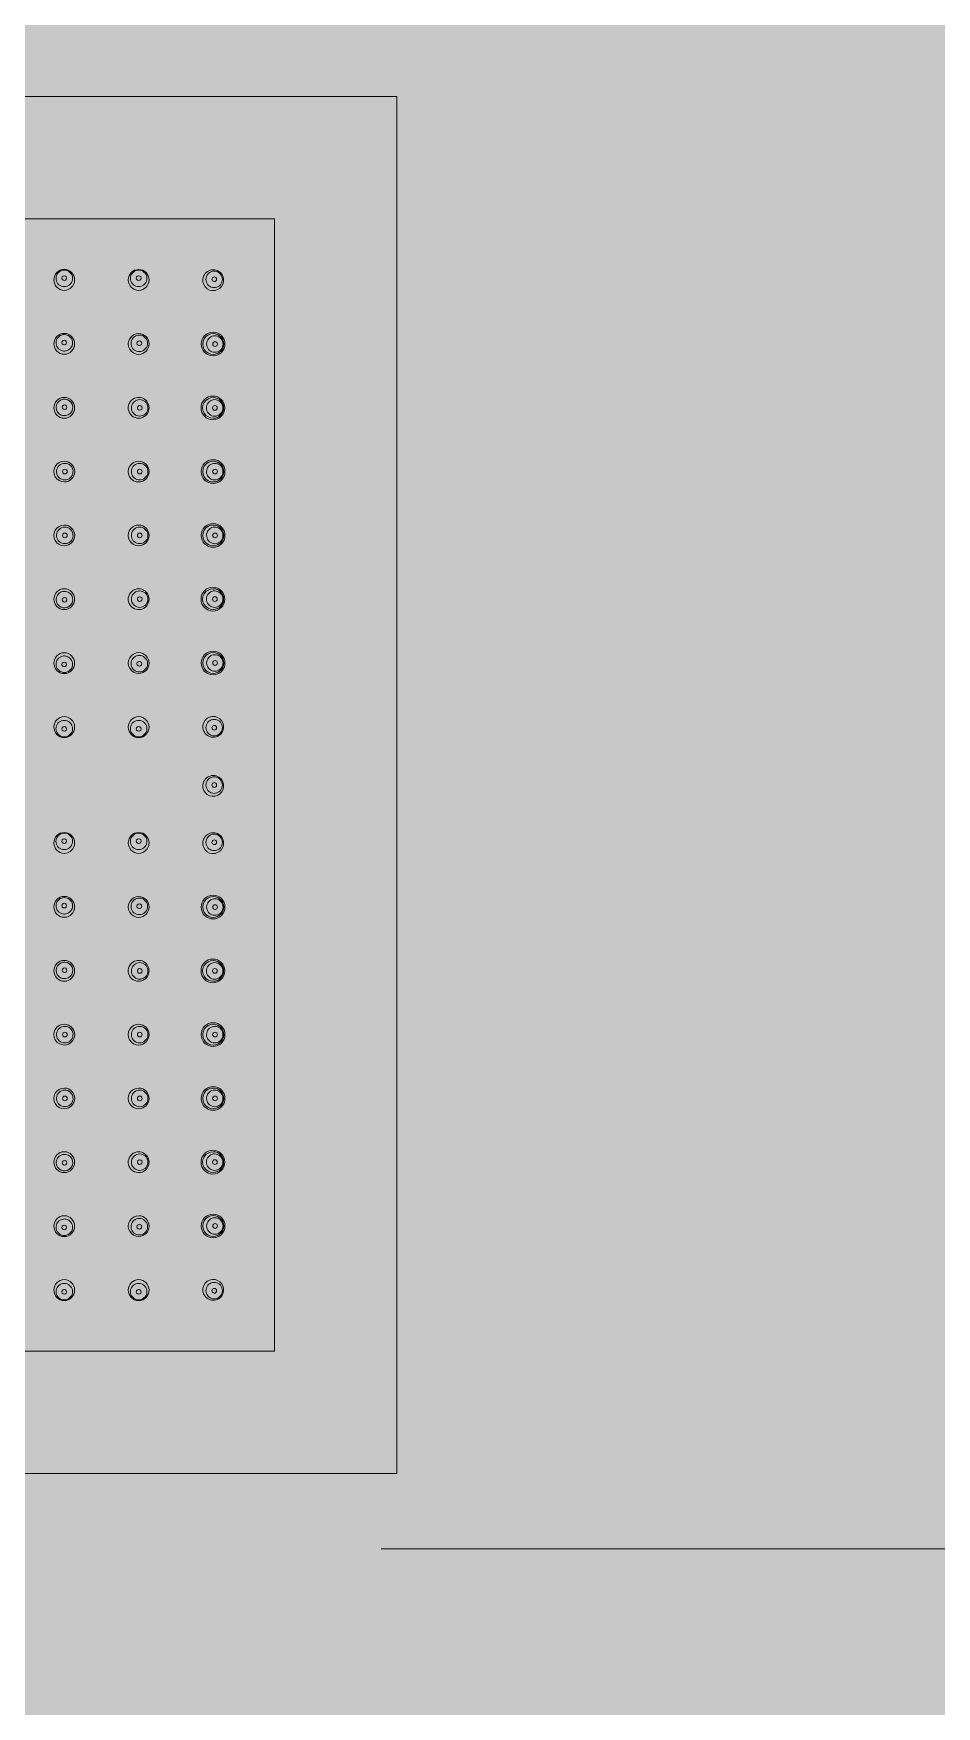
# Model space of a CAD drawing. Header units: metres. Extents: x 8 to 2416, y -346 to 476.
# Drawn here: x 222.4113 to 222.5425, y -190.4361 to -190.1931 of the extents above; entities that cross this region are included whole.
import ezdxf

# ---------------------------------------------------------------- set-up
doc = ezdxf.new("R2010")
doc.units = ezdxf.units.M
doc.linetypes.add('0', pattern=[0])
doc.linetypes.add('HIDDEN2', pattern=[0.1875, 0.125, -0.0625])
doc.layers.get('0').update_dxf_attribs({"color": 250, "linetype": '0', "lineweight": 20})
doc.layers.add('baños', color=140, linetype='Continuous', lineweight=0)
doc.layers.add('SE-3', color=253, linetype='Continuous', lineweight=5)
doc.layers.add('Techos 1', color=7, linetype='HIDDEN2', lineweight=9, true_color=0x42391a)
doc.styles.get("Standard").update_dxf_attribs({"font": 'arial.ttf', "height": 0.1875})

# ---------------------------------------------------------------- blocks, each defined once
blk = doc.blocks.new('A$C3bae67db')
at = {"layer": 'baños'}
for points in [[(0.2000001275641807, 0.2000000241799569), (1.275641352549428e-07, 0.2000000241799569), (1.275641352549428e-07, 2.417995403902751e-08), (0.2000001275641807, 2.417995403902751e-08)], [(0.1822216636463319, 0.1822215602621071), (0.01777859148198413, 0.1822215602621071), (0.01777859148198413, 0.0177784880978038), (0.1822216636463319, 0.0177784880978038)]]:
    blk.add_lwpolyline(points, close=True, dxfattribs=at)
for centre, radius in [((0.05448229008286809, 0.04822083048440717), 0.0003427381330779128), ((0.06374232382266065, 0.04822083048440717), 0.0003427381330779128), ((0.1362579313056553, 0.04822083048440717), 0.0003427381330779128), ((0.1455179650454479, 0.04822083048440717), 0.0003427381330779128), ((0.03594764254646954, 0.02668658888557829), 0.001726273626168971), ((0.04522413281413584, 0.0267089811679817), 0.001726273626168971), ((0.0544796976509847, 0.02668658888557829), 0.001726273626168971), ((0.06374570612022445, 0.02668658888557829), 0.001726273626168971), ((0.07300127095707332, 0.0267089811679817), 0.001726273626168971), ((0.08227776122473962, 0.02668658888557829), 0.001726273626168971), ((0.1177224939035764, 0.02668658888557829), 0.001726273626168971), ((0.1269989841712427, 0.0267089811679817), 0.001726273626168971), ((0.1362545490080915, 0.02668658888557829), 0.001726273626168971), ((0.1455205574773313, 0.02668658888557829), 0.001726273626168971), ((0.1547761223141801, 0.0267089811679817), 0.001726273626168971), ((0.1640526125818464, 0.02668658888557829), 0.001726273626168971)]:
    blk.add_circle(centre, radius, dxfattribs=at)
for centre, radius, start, end in [((0.02663785314141798, 0.04828991417337747), 0.001523801172583426, 0.5747514779052038, 179.4262465459042), ((0.02642540357485679, 0.04830488196500582), 0.001207791056576054, 160.5363707333086, 180.0027336194925), ((0.02641315858907411, 0.04831233753500541), 0.001193765215403577, 359.6365954075218, 160.6779287406167), ((0.02637627761235173, 0.04830665860086114), 0.0003407568798300127, 359.346075732061, 180.3246311100405), ((0.03592147574657112, 0.04830123208403947), 0.001515209523409549, 0.2469365196410936, 179.7554027190644), ((0.0357750706611828, 0.04830641093863264), 0.001204359554630129, 160.3983028553304, 180.0015083034943), ((0.03576950751128471, 0.04830973960579499), 0.001198002774692498, 4.349572792468204, 160.4590152359306), ((0.03574472815851415, 0.04830691647830676), 0.0003418119665338834, 359.8484264500146, 180.1447206987231), ((0.04521661582064418, 0.04829983204311006), 0.001515209523409549, 0.244597280935595, 179.7530634803589), ((0.04515062373796219, 0.04827434875192793), 0.001201160736598691, 157.0568312886521, 212.9165601568606), ((0.04515068339353867, 0.04829041289027813), 0.001195045438537086, 21.80722765049478, 157.7672225745089), ((0.04513443495054936, 0.04826839792886162), 0.0003418119665338834, 359.8552793012769, 180.1515735499855), ((0.0451506237447834, 0.04827434875366166), 0.001201160729709154, 351.2970901245022, 22.51761903481985), ((0.05447950815821834, 0.04830535329136509), 0.001508196546264781, 359.5063520397071, 180.4925711315599), ((0.05441135045814782, 0.04825181414821245), 0.001128460337495796, 160.0025846814546, 181.0359251744131), ((0.05448327261931674, 0.04823226595558694), 0.001200198361899698, 180.0407498063049, 160.2387492971683), ((0.0637451057473104, 0.04830535329136509), 0.001508196546264781, 359.5074288684401, 180.4936479602929), ((0.063741341286212, 0.04823226595558694), 0.001200198361899698, 19.76125070283169, 359.9592501936951), ((0.06381326344738092, 0.04825181414821245), 0.001128460337495796, 358.9640748255869, 19.99741531854547), ((0.07300799808488456, 0.04829983204311006), 0.001515209523409549, 0.2469365196410936, 179.7554027190644), ((0.07307399016074534, 0.04827434875366166), 0.001201160729709154, 157.4823809651806, 188.7029098754977), ((0.07307393051199007, 0.04829041289027813), 0.001195045438537086, 22.2327774254911, 158.1927723495052), ((0.07309017895497938, 0.04826839792886162), 0.0003418119665338834, 359.8484264500146, 180.1447206987231), ((0.07307399016756655, 0.04827434875192793), 0.001201160736598691, 327.0834398431394, 22.94316871134834), ((0.08230313815895762, 0.04830123208403947), 0.001515209523409549, 0.244597280935595, 179.7530634803589), ((0.08245510639424403, 0.04830973960579499), 0.001198002774692498, 19.54098476406944, 175.6504272075318), ((0.08247988574701459, 0.04830691647830676), 0.0003418119665338834, 359.8552793012769, 180.1515735499855), ((0.08244954324434595, 0.04830641093863264), 0.001204359554630129, 359.9984916965058, 19.6016971446696), ((0.09158715569695097, 0.04829288916263508), 0.001523801172583426, 0.5737534540958034, 179.4252485220948), ((0.09181185024929484, 0.04831531252426302), 0.001193765215403577, 19.32207125938375, 180.3634045924782), ((0.09184873122601722, 0.04830963359011875), 0.0003407568798300127, 359.6753688899595, 180.6539242679389), ((0.09179960526373954, 0.04830785695426343), 0.001207791056576054, 359.9972663805075, 19.4636292666918), ((0.108413099431365, 0.04829288916263508), 0.001523801172583426, 0.5747514779052038, 179.4262465459042), ((0.1082006498645764, 0.04830785695426343), 0.001207791056576054, 160.5363707333082, 180.0027336194925), ((0.1081884048790211, 0.04831531252426302), 0.001193765215403577, 359.6365954075218, 160.6779287406167), ((0.1081515239022988, 0.04830963359011875), 0.0003407568798300127, 359.346075732061, 180.3246311100405), ((0.1176971169693584, 0.04830123208403947), 0.001515209523409549, 0.2469365196410936, 179.7554027190644), ((0.11755071188397, 0.04830641093863264), 0.001204359554630129, 160.3983028553304, 180.0015083034943), ((0.117545148734072, 0.04830973960579499), 0.001198002774692498, 4.349572792468204, 160.4590152359306), ((0.1175203693813014, 0.04830691647830676), 0.0003418119665338834, 359.8484264500146, 180.1447206987231), ((0.1269922570434314, 0.04829983204311006), 0.001515209523409549, 0.244597280935595, 179.7530634803589), ((0.1269262649607494, 0.04827434875192793), 0.001201160736598691, 157.0568312886517, 212.9165601568606), ((0.1269263246163259, 0.04829041289027813), 0.001195045438537086, 21.80722765049478, 157.7672225745089), ((0.1269100761733366, 0.04826839792886162), 0.0003418119665338834, 359.8552793012769, 180.1515735499855), ((0.1269262649675706, 0.04827434875366166), 0.001201160729709154, 351.2970901245022, 22.51761903481942), ((0.1362551493810056, 0.04830535329136509), 0.001508196546264781, 359.5063520397071, 180.4925711315599), ((0.1361869916809351, 0.04825181414821245), 0.001128460337495796, 160.0025846814546, 181.0359251744131), ((0.136258913842104, 0.04823226595558694), 0.001200198361899698, 180.0407498063049, 160.2387492971683), ((0.1455207469700976, 0.04830535329136509), 0.001508196546264781, 359.5074288684401, 180.4936479602929), ((0.1455169825089992, 0.04823226595558694), 0.001200198361899698, 19.76125070283169, 359.9592501936951), ((0.1455889046701682, 0.04825181414821245), 0.001128460337495796, 358.9640748255869, 19.99741531854547), ((0.1547836393076718, 0.04829983204311006), 0.001515209523409549, 0.2469365196410936, 179.7554027190644), ((0.1548496313835326, 0.04827434875366166), 0.001201160729709154, 157.4823809651801, 188.7029098754977), ((0.1548495717347773, 0.04829041289027813), 0.001195045438537086, 22.2327774254911, 158.1927723495052), ((0.1548658201777666, 0.04826839792886162), 0.0003418119665338834, 359.8484264500146, 180.1447206987231), ((0.1548496313903538, 0.04827434875192793), 0.001201160736598691, 327.0834398431394, 22.94316871134834), ((0.1640787793817449, 0.04830123208403947), 0.001515209523409549, 0.244597280935595, 179.7530634803589), ((0.1642307476170313, 0.04830973960579499), 0.001198002774692498, 19.54098476406944, 175.6504272075318), ((0.1642555269698018, 0.04830691647830676), 0.0003418119665338834, 359.8552793012769, 180.1515735499855), ((0.1642251844671332, 0.04830641093863264), 0.001204359554630129, 359.9984916965058, 19.6016971446696), ((0.173362401986898, 0.04828991417337747), 0.001523801172583426, 0.5737534540958034, 179.4252485220948), ((0.1735870965392419, 0.04831233753500541), 0.001193765215403577, 19.32207125938332, 180.3634045924782), ((0.1736239775159643, 0.04830665860086114), 0.0003407568798300127, 359.6753688899595, 180.6539242679389), ((0.1735748515534592, 0.04830488196500582), 0.001207791056576054, 359.9972663805075, 19.46362926669136), ((0.02663785287288967, 0.04832072513925922), 0.001523803867774046, 180.5847748674714, 359.4162231563053), ((0.02641135372616965, 0.04829725282848685), 0.001193765217027741, 179.636596389109, 340.6779286321186), ((0.02637626643670821, 0.0483027695821896), 0.0003407458622599414, 179.6707068420732, 359.9999999999364), ((0.02639910873629425, 0.04830470839834433), 0.001207791059114692, 340.5363707599157, 0.002732610598238034), ((0.03592147547076685, 0.04831474333454011), 0.001515211808342921, 180.2663152946292, 359.7360239440766), ((0.03576870870299764, 0.04830287546277745), 0.001198002720139636, 179.8324281218217, 340.4590174576773), ((0.03574472805278539, 0.04830514886458204), 0.0003418119665339049, 179.8484264500145, 0.1447206987231602), ((0.03575830528255075, 0.04830747408396618), 0.001209345381516621, 340.4185567370955, 4.416346836907536), ((0.04521661609644845, 0.0483133432936107), 0.001515211808342921, 180.2639760559234, 359.7336847053708), ((0.04515062373750744, 0.04827434875229741), 0.001201160737011495, 212.9165601055094, 351.2970902225019), ((0.04513443505627812, 0.04826663031510847), 0.0003418119665339049, 179.8552793012768, 0.1515735499854856), ((0.05447950813184299, 0.04830256055384652), 0.001508175096699564, 180.3864785172691, 359.6124446539787), ((0.06374510577368575, 0.04830256055384652), 0.001508175096699564, 180.3875553460212, 359.6135214827309), ((0.0730079978090803, 0.0483133432936107), 0.001515211808342921, 180.2663152946292, 359.7360239440766), ((0.0730739901680213, 0.04827434875229741), 0.001201160737011495, 188.7029097774981, 327.0834398944905), ((0.07309017884925062, 0.04826663031510847), 0.0003418119665339049, 179.8484264500145, 0.1447206987231602), ((0.08230313843476189, 0.04831474333454011), 0.001515211808342921, 180.2639760559234, 359.7336847053708), ((0.08246630862297799, 0.04830747408396618), 0.001209345381516621, 175.5836531630929, 199.5814432629045), ((0.0824559052025311, 0.04830287546277745), 0.001198002720139636, 199.5409825423227, 0.1675718781782871), ((0.08247988585274335, 0.04830514886458204), 0.0003418119665339049, 179.8552793012768, 0.1515735499854856), ((0.09158715596547928, 0.04832370012851683), 0.001523803867774046, 180.5837768436947, 359.4152251325286), ((0.0918259001020747, 0.04830768338760194), 0.001207791059114692, 179.9972673894018, 199.4636292400843), ((0.0918136551121993, 0.04830022781774446), 0.001193765217027741, 199.3220713678814, 0.3634036108910048), ((0.09184874240166074, 0.04830574457144721), 0.0003407458622599414, 180.0000000000635, 0.3292931579268081), ((0.1084130991628367, 0.04832370012851683), 0.001523803867774046, 180.5847748674714, 359.4162231563053), ((0.1081866000161167, 0.04830022781774446), 0.001193765217027741, 179.636596389109, 340.6779286321186), ((0.1081515127266552, 0.04830574457144721), 0.0003407458622599414, 179.6707068420732, 359.9999999999364), ((0.1081743550262413, 0.04830768338760194), 0.001207791059114692, 340.5363707599157, 0.002732610598238034), ((0.1176971166935541, 0.04831474333454011), 0.001515211808342921, 180.2663152946292, 359.7360239440766), ((0.1175443499257849, 0.04830287546277745), 0.001198002720139636, 179.8324281218217, 340.4590174576773), ((0.1175203692755726, 0.04830514886458204), 0.0003418119665339049, 179.8484264500145, 0.1447206987231602), ((0.117533946505338, 0.04830747408396618), 0.001209345381516621, 340.4185567370955, 4.416346836907127), ((0.1269922573192357, 0.0483133432936107), 0.001515211808342921, 180.2639760559234, 359.7336847053708), ((0.1269262649602947, 0.04827434875229741), 0.001201160737011495, 212.9165601055094, 351.2970902225019), ((0.1269100762790654, 0.04826663031510847), 0.0003418119665339049, 179.8552793012768, 0.1515735499854856), ((0.1362551493546302, 0.04830256055384652), 0.001508175096699564, 180.3864785172691, 359.6124446539787), ((0.145520746996473, 0.04830256055384652), 0.001508175096699564, 180.3875553460212, 359.6135214827309), ((0.1547836390318675, 0.0483133432936107), 0.001515211808342921, 180.2663152946292, 359.7360239440766), ((0.1548496313908085, 0.04827434875229741), 0.001201160737011495, 188.7029097774981, 327.0834398944909), ((0.1548658200720379, 0.04826663031510847), 0.0003418119665339049, 179.8484264500145, 0.1447206987231602), ((0.1640787796575491, 0.04831474333454011), 0.001515211808342921, 180.2639760559234, 359.7336847053708), ((0.1642419498457652, 0.04830747408396618), 0.001209345381516621, 175.5836531630925, 199.5814432629045), ((0.1642315464253183, 0.04830287546277745), 0.001198002720139636, 199.5409825423227, 0.1675718781782871), ((0.1642555270755306, 0.04830514886458204), 0.0003418119665339049, 179.8552793012768, 0.1515735499854856), ((0.1733624022554263, 0.04832072513925922), 0.001523803867774046, 180.5837768436947, 359.4152251325286), ((0.1736011463920217, 0.04830470839834433), 0.001207791059114692, 179.9972673894018, 199.4636292400843), ((0.1735889014021463, 0.04829725282848685), 0.001193765217027741, 199.3220713678814, 0.3634036108910048), ((0.1736239886916078, 0.0483027695821896), 0.0003407458622599414, 180.0000000000635, 0.3292931579268081), ((0.0266387950550584, 0.03748027083832639), 0.001523560504830024, 0.5584262577229699, 179.4438626310407), ((0.03593772851670884, 0.03749141499386255), 0.001510635915196017, 359.5106951228642, 180.5562638595077), ((0.04521488791849926, 0.0375076357333306), 0.001507949430811743, 358.7861149333493, 167.2863113225147), ((0.05447967492748695, 0.03750705970290014), 0.001508573317714411, 358.8207356911439, 181.1783762100055), ((0.06374493897804179, 0.03750705970290014), 0.001508573317714411, 358.8216237899945, 181.1792643088561), ((0.07300972598702948, 0.0375076357333306), 0.001507949430811743, 12.71368867748525, 181.2138850666507), ((0.0822868853888199, 0.03749141499386255), 0.001510635915196017, 359.4437361404923, 180.4893048771358), ((0.09158621378331055, 0.037483245827584), 0.001523560504830024, 0.5561373689593011, 179.441573742277), ((0.1084140413450054, 0.037483245827584), 0.001523560504830024, 0.5584262577229699, 179.4438626310407), ((0.1177133697394961, 0.03749141499386255), 0.001510635915196017, 359.5106951228642, 180.5562638595077), ((0.1269905291412865, 0.0375076357333306), 0.001507949430811743, 358.7861149333493, 167.2863113225147), ((0.1362553161502742, 0.03750705970290014), 0.001508573317714411, 358.8207356911439, 181.1783762100055), ((0.145520580200829, 0.03750705970290014), 0.001508573317714411, 358.8216237899945, 181.1792643088561), ((0.1547853672098167, 0.0375076357333306), 0.001507949430811743, 12.71368867748525, 181.2138850666507), ((0.1640625266116071, 0.03749141499386255), 0.001510635915196017, 359.4437361404923, 180.4893048771358), ((0.1733614600732576, 0.03748027083832639), 0.001523560504830024, 0.5561373689593011, 179.441573742277), ((0.02663879445433714, 0.03751034683017096), 0.001523564837230641, 180.5749321923367, 359.4273566964541), ((0.02641404869312147, 0.03748677456723826), 0.00119389333313216, 179.6410510969565, 340.6700218788732), ((0.02642785375608447, 0.03749431197052999), 0.00120767496975197, 160.5328952513857, 180.002746965788), ((0.02641580915472197, 0.0375015998165189), 0.001193893552601191, 359.6382842799194, 160.6700129615116), ((0.02637921602647886, 0.03749593283466979), 0.0003407760450881728, 359.6740150186533, 180.3195815855062), ((0.02637921581206548, 0.0374920932419478), 0.0003407760450880885, 179.6740150187168, 0.3195815854410826), ((0.02640200394601244, 0.03749406266106448), 0.001207674969753276, 340.5328952600324, 0), ((0.03593772813631269, 0.03749206581710141), 0.001510641993610608, 180.5809473250861, 359.4860116572814), ((0.0358497349675222, 0.03740962227572808), 0.001200928035992184, 179.92580103304, 340.1673369226745), ((0.03584852868878308, 0.03741117749663303), 0.00119972075021922, 160.3105915023508, 180), ((0.03584887435952488, 0.03740852269660522), 0.001200943033476937, 359.9331528515922, 160.1968952919807), ((0.03583517330887709, 0.03739590891305156), 0.0003424123588572697, 359.9019781301491, 179.907487058293), ((0.03583517325408003, 0.03739587598883176), 0.0003424123588573842, 179.9019778471349, 359.9074873413071), ((0.03585009761011726, 0.03740705762276875), 0.001199718968097798, 340.2766783095561, 0.003053155092960894), ((0.04521341857773997, 0.03749560606109625), 0.001509211767642307, 166.828532229629, 359.243894026229), ((0.04522005456849776, 0.03734555167048015), 0.001200943033476937, 19.80310470801976, 180.0668471484078), ((0.04521883131813276, 0.03734408659664368), 0.001199718968097798, 179.996946844907, 199.7233216904439), ((0.04521919396050045, 0.03734665124960301), 0.001200928035992184, 199.8326630773255, 0.07419896695995848), ((0.04523375561914555, 0.03733293788692649), 0.0003424123588572697, 0.09251294170702966, 180.0980218698508), ((0.04523375567394261, 0.03733290496270669), 0.0003424123588573842, 180.0925126586928, 0.09802215286506169), ((0.04522040023923957, 0.03734820647050796), 0.00119972075021922, 0, 19.68940849764915), ((0.05447967483312688, 0.03749472655624331), 0.001508369991397104, 180.7099927432195, 359.2891192542868), ((0.05447514442696821, 0.0373544915322519), 0.001195992791243886, 160.2964487053675, 179.9991928352202), ((0.05448111998019023, 0.03735787038669613), 0.001201973046303671, 180.1602606542332, 340.0846719199311), ((0.05448032528509295, 0.03735122465544904), 0.00120197248215199, 0.1605960866830021, 160.2331046607047), ((0.05448089276453949, 0.03733025109221089), 0.0003427171174496419, 0.1454795033560317, 179.8585834045856), ((0.05448089270360335, 0.03733196717152154), 0.000342717117449731, 180.1454795032274, 359.8585834046492), ((0.05448629616487644, 0.03735461103354609), 0.001195996880989198, 340.1470106921285, 359.9991694389859), ((0.06374493907240186, 0.03749472655624331), 0.001508369991397104, 180.7108807457132, 359.2900072567805), ((0.0637442886204358, 0.03735122465544904), 0.00120197248215199, 19.76689533929529, 179.839403913317), ((0.06373831774087968, 0.03735461103354609), 0.001195996880989198, 180.0008305610141, 199.8529893078715), ((0.06374349392533851, 0.03735787038669613), 0.001201973046303671, 199.915328080069, 359.8397393457685), ((0.06374372114098925, 0.03733025109221089), 0.0003427171174496419, 0.1414165954143968, 179.854520496644), ((0.0637437212019254, 0.03733196717152154), 0.000342717117449731, 180.1414165953509, 359.8545204967726), ((0.06374946947856053, 0.0373544915322519), 0.001195992791243886, 0.0008071647797915169, 19.70355129463293), ((0.07301119532778877, 0.03749560606109625), 0.001509211767642307, 180.756105973771, 13.17146777037103), ((0.0730054199450283, 0.03734665124960301), 0.001200928035992184, 179.92580103304, 340.1673369226745), ((0.07300421366628917, 0.03734820647050796), 0.00119972075021922, 160.3105915023508, 180), ((0.07300455933703098, 0.03734555167048015), 0.001200943033476937, 359.9331528515922, 160.1968952919807), ((0.07299085828638319, 0.03733293788692649), 0.0003424123588572697, 359.9019781301491, 179.907487058293), ((0.07299085823158613, 0.03733290496270669), 0.0003424123588573842, 179.9019778471349, 359.9074873413071), ((0.07300578258762336, 0.03734408659664368), 0.001199718968097798, 340.2766783095561, 0.003053155092960894), ((0.08228688576921606, 0.03749206581710141), 0.001510641993610608, 180.5139883427186, 359.4190526749139), ((0.08237573954600386, 0.03740852269660522), 0.001200943033476937, 19.80310470801976, 180.0668471484078), ((0.08237451629541148, 0.03740705762276875), 0.001199718968097798, 179.996946844907, 199.7233216904439), ((0.08237487893800655, 0.03740962227572808), 0.001200928035992184, 199.8326630773255, 0.07419896695995848), ((0.08238944059665165, 0.03739590891305156), 0.0003424123588572697, 0.09251294170702966, 180.0980218698508), ((0.08238944065144871, 0.03739587598883176), 0.0003424123588573842, 180.0925126586928, 0.09802215286506169), ((0.08237608521674566, 0.03741117749663303), 0.00119972075021922, 0, 19.68940849764915), ((0.0915862143840318, 0.03751332181942857), 0.001523564837230641, 180.5726433035475, 359.4250678076634), ((0.09180919968364698, 0.03750457480577651), 0.001193893552601191, 19.32998703848845, 180.3617157200807), ((0.09182300489258388, 0.03749703765032208), 0.001207674969753276, 180, 199.4671047399676), ((0.09181096014524748, 0.03748974955649587), 0.00119389333313216, 199.3299781211269, 0.3589489030434814), ((0.09184579281189009, 0.0374989078239274), 0.0003407760450881728, 359.6804184144938, 180.3259849813467), ((0.09184579302630347, 0.03749506823120541), 0.0003407760450880885, 179.6804184145589, 0.3259849812831996), ((0.09179715508228448, 0.0374972869597876), 0.00120767496975197, 359.997253034212, 19.4671047486143), ((0.1084140407442842, 0.03751332181942857), 0.001523564837230641, 180.5749321923367, 359.4273566964525), ((0.1081892949830685, 0.03748974955649587), 0.00119389333313216, 179.6410510969565, 340.6700218788732), ((0.1082031000460315, 0.0374972869597876), 0.00120767496975197, 160.5328952513857, 180.002746965788), ((0.108191055444669, 0.03750457480577651), 0.001193893552601191, 359.6382842799194, 160.6700129615116), ((0.1081544623164259, 0.0374989078239274), 0.0003407760450881728, 359.6740150186533, 180.3195815855062), ((0.1081544621020125, 0.03749506823120541), 0.0003407760450880885, 179.6740150187168, 0.3195815854410826), ((0.1081772502357321, 0.03749703765032208), 0.001207674969753276, 340.5328952600324, 0), ((0.1177133693590999, 0.03749206581710141), 0.001510641993610608, 180.5809473250861, 359.4860116572814), ((0.1176253761903094, 0.03740962227572808), 0.001200928035992184, 179.92580103304, 340.1673369226745), ((0.1176241699115703, 0.03741117749663303), 0.00119972075021922, 160.3105915023508, 180), ((0.1176245155823121, 0.03740852269660522), 0.001200943033476937, 359.9331528515922, 160.1968952919803), ((0.1176108144768673, 0.03739587598883176), 0.0003424123588573842, 179.9019778471349, 359.9074873413071), ((0.1176108145316643, 0.03739590891305156), 0.0003424123588572697, 359.9019781301491, 179.907487058293), ((0.1176257388329045, 0.03740705762276875), 0.001199718968097798, 340.2766783095565, 0.003053155092960894), ((0.1269890598005272, 0.03749560606109625), 0.001509211767642307, 166.828532229629, 359.243894026229), ((0.126995695791285, 0.03734555167048015), 0.001200943033476937, 19.80310470801934, 180.0668471484078), ((0.1269944725406926, 0.03734408659664368), 0.001199718968097798, 179.996946844907, 199.7233216904439), ((0.1269948351832877, 0.03734665124960301), 0.001200928035992184, 199.8326630773255, 0.07419896695995848), ((0.1270093968419328, 0.03733293788692649), 0.0003424123588572697, 0.09251294170702966, 180.0980218698508), ((0.1270093968967299, 0.03733290496270669), 0.0003424123588573842, 180.0925126586928, 0.09802215286506169), ((0.1269960414620268, 0.03734820647050796), 0.00119972075021922, 0, 19.68940849764915), ((0.1362553160559141, 0.03749472655624331), 0.001508369991397104, 180.7099927432195, 359.2891192542868), ((0.1362507856497555, 0.0373544915322519), 0.001195992791243886, 160.2964487053675, 179.9991928352202), ((0.1362567612029775, 0.03735787038669613), 0.001201973046303671, 180.1602606542315, 340.0846719199311), ((0.1362559665078802, 0.03735122465544904), 0.00120197248215199, 0.1605960866830021, 160.2331046607047), ((0.1362565339873267, 0.03733025109221089), 0.0003427171174496419, 0.1454795033560317, 179.8585834045856), ((0.1362565339263906, 0.03733196717152154), 0.000342717117449731, 180.1454795032274, 359.8585834046492), ((0.1362619373874363, 0.03735461103354609), 0.001195996880989198, 340.1470106921285, 359.9991694389859), ((0.1455205802951891, 0.03749472655624331), 0.001508369991397104, 180.7108807457132, 359.2900072567805), ((0.145519929843223, 0.03735122465544904), 0.00120197248215199, 19.76689533929529, 179.839403913317), ((0.1455139589634395, 0.03735461103354609), 0.001195996880989198, 180.0008305610141, 199.8529893078715), ((0.1455191351481258, 0.03735787038669613), 0.001201973046303671, 199.915328080069, 359.8397393457668), ((0.1455193623637765, 0.03733025109221089), 0.0003427171174496419, 0.1414165954143968, 179.854520496644), ((0.1455193624247126, 0.03733196717152154), 0.000342717117449731, 180.1414165953509, 359.8545204967726), ((0.1455251107013478, 0.0373544915322519), 0.001195992791243886, 0.0008071647797915169, 19.7035512946325), ((0.154786836550576, 0.03749560606109625), 0.001509211767642307, 180.756105973771, 13.17146777037103), ((0.1547810611678155, 0.03734665124960301), 0.001200928035992184, 179.92580103304, 340.1673369226745), ((0.1547798548890764, 0.03734820647050796), 0.00119972075021922, 160.3105915023508, 180), ((0.1547802005598182, 0.03734555167048015), 0.001200943033476937, 359.9331528515922, 160.1968952919803), ((0.1547664994543734, 0.03733290496270669), 0.0003424123588573842, 179.9019778471349, 359.9074873413071), ((0.1547664995091704, 0.03733293788692649), 0.0003424123588572697, 359.9019781301491, 179.907487058293), ((0.1547814238101832, 0.03734408659664368), 0.001199718968097798, 340.2766783095565, 0.003053155092960894), ((0.1640625269920033, 0.03749206581710141), 0.001510641993610608, 180.5139883427186, 359.4190526749139), ((0.1641513807687911, 0.03740852269660522), 0.001200943033476937, 19.80310470801934, 180.0668471484078), ((0.1641501575181987, 0.03740705762276875), 0.001199718968097798, 179.996946844907, 199.7233216904439), ((0.1641505201607938, 0.03740962227572808), 0.001200928035992184, 199.8326630773255, 0.07419896695995848), ((0.1641650818194389, 0.03739590891305156), 0.0003424123588572697, 0.09251294170702966, 180.0980218698508), ((0.164165081874236, 0.03739587598883176), 0.0003424123588573842, 180.0925126586928, 0.09802215286506169), ((0.1641517264395329, 0.03741117749663303), 0.00119972075021922, 0, 19.68940849764915), ((0.1733614606739788, 0.03751034683017096), 0.001523564837230641, 180.5726433035458, 359.4250678076634), ((0.173584445973594, 0.0375015998165189), 0.001193893552601191, 19.32998703848845, 180.3617157200807), ((0.1735982511823035, 0.03749406266106448), 0.001207674969753276, 180, 199.4671047399676), ((0.1735862064351945, 0.03748677456723826), 0.00119389333313216, 199.3299781211269, 0.3589489030434814), ((0.1736210391018371, 0.03749593283466979), 0.0003407760450881728, 359.6804184144938, 180.3259849813467), ((0.1736210393162505, 0.0374920932419478), 0.0003407760450880885, 179.6804184145589, 0.3259849812831996), ((0.1735724013722315, 0.03749431197052999), 0.00120767496975197, 359.997253034212, 19.4671047486143), ((0.02668835295797045, 0.02665505352376485), 0.001521988814155353, 80.54815256121559, 211.6333361674778), ((0.02655749825337672, 0.02653102697913923), 0.00119617823364954, 160.3514577205627, 180.0058689435308), ((0.02655997301460822, 0.02652420001217237), 0.001200817506817739, 359.9068270054257, 160.0843865683467), ((0.02654136459543999, 0.02650533577721248), 0.0003414261719296849, 69.53359209067597, 143.3377727266896), ((0.02654142169056151, 0.02650338848794931), 0.0003432313649668054, 353.5931482232722, 69.65618205706912), ((0.02668618238338105, 0.02667135458144898), 0.001506273214753162, 319.5304199536452, 80.36488295535528), ((0.03594856698939886, 0.02667253257871138), 0.001508967363600021, 357.8229479661159, 182.0301807567156), ((0.0359367025284687, 0.0264343322193632), 0.001188687084480606, 160.3205009243844, 179.9977989997734), ((0.03594870799813954, 0.02642697481593004), 0.001202472454991783, 0.3589689066509878, 160.1830485852777), ((0.03594975761118668, 0.02639681854142495), 0.0003427216785175545, 0.3316643734356975, 179.6745511584029), ((0.04522320837097915, 0.02669492486114322), 0.001508967363600021, 357.9698192432843, 182.1770520338841), ((0.04522306736246584, 0.02644936709833345), 0.001202472454991783, 19.81695141472233, 179.641031093349), ((0.0452220177494187, 0.02641921082382837), 0.0003427216785175545, 0.325448841597066, 179.6683356265643), ((0.04523507283190931, 0.02645672450179504), 0.001188687084480606, 0.002201000226615922, 19.679499075616), ((0.05447989808065223, 0.02667391343092262), 0.001508910434373833, 357.9993150835639, 182.0003996025396), ((0.05446754951820232, 0.02643883786970136), 0.001188978101211688, 160.3206322798202, 179.9979251928167), ((0.05447933488515311, 0.02643194665406767), 0.001202398407140004, 0.3318408663501854, 160.2005550083285), ((0.05448018144100253, 0.02640175909308695), 0.0003427214496676189, 0.3212440237048805, 179.6801582375024), ((0.06374550569055693, 0.02667391343092262), 0.001508910434373833, 357.9996003974603, 182.0006849164357), ((0.06374606888628342, 0.02643194665406767), 0.001202398407140004, 19.79944499167147, 179.6681591336499), ((0.06374522233020663, 0.02640175909308695), 0.0003427214496676189, 0.319841762497594, 179.6787559762952), ((0.06375785425300684, 0.02643883786970136), 0.001188978101211688, 0.002074807183306674, 19.67936772018027), ((0.07300219540023001, 0.02669492486114322), 0.001508967363600021, 357.8229479661159, 182.0301807567156), ((0.07299033093929985, 0.02645672450179504), 0.001188687084480606, 160.3205009243844, 179.9977989997734), ((0.07300233640874332, 0.02644936709833345), 0.001202472454991783, 0.3589689066509878, 160.1830485852777), ((0.07300338602179046, 0.02641921082382837), 0.0003427216785175545, 0.3316643734356975, 179.6745511584029), ((0.0822768367818103, 0.02667253257871138), 0.001508967363600021, 357.9698192432843, 182.1770520338841), ((0.08227669577306962, 0.02642697481593004), 0.001202472454991783, 19.81695141472233, 179.641031093349), ((0.08227564616002248, 0.02639681854142495), 0.0003427216785175545, 0.325448841597066, 179.6683356265643), ((0.08228870124274046, 0.0264343322193632), 0.001188687084480606, 0.002201000226615922, 19.679499075616), ((0.0915392213878281, 0.02667135458144898), 0.001506273214753162, 99.63511704464473, 220.4695800463544), ((0.09166543075660094, 0.02652420001217237), 0.001200817506817739, 19.9156134316533, 180.0931729945744), ((0.09153705081323871, 0.02665505352376485), 0.001521988814155353, 328.3666638325222, 99.45184743878444), ((0.09168398208064765, 0.02650338848794931), 0.0003432313649668054, 110.3438179429309, 186.4068517767278), ((0.09168403917576917, 0.02650533577721248), 0.0003414261719296849, 36.66222727331041, 110.4664079093242), ((0.09166790551783244, 0.02653102697913923), 0.00119617823364954, 359.9941310564691, 19.64854227943771), ((0.09985813866762783, 0.02667135458144898), 0.001506273214753162, 99.63511704464473, 220.4695800463544), ((0.09998434803640066, 0.02652420001217237), 0.001200817506817739, 19.9156134316533, 180.0931729945744), ((0.09985596809303843, 0.02665505352376485), 0.001521988814155353, 328.3666638325222, 99.45184743878444), ((0.1000028993604474, 0.02650338848794931), 0.0003432313649668054, 110.3438179429309, 186.4068517767278), ((0.1000029564555689, 0.02650533577721248), 0.0003414261719296849, 36.66222727331041, 110.4664079093242), ((0.09998682279763216, 0.02653102697913923), 0.00119617823364954, 359.9941310564691, 19.64854227943771), ((0.1084632043150773, 0.02665505352376485), 0.001521988814155353, 80.54815256121559, 211.6333361674778), ((0.1083323496104835, 0.02653102697913923), 0.00119617823364954, 160.3514577205623, 180.0058689435308), ((0.108334824371715, 0.02652420001217237), 0.001200817506817739, 359.9068270054257, 160.0843865683467), ((0.1083162159525468, 0.02650533577721248), 0.0003414261719296849, 69.53359209067582, 143.3377727266896), ((0.1083162730476683, 0.02650338848794931), 0.0003432313649668054, 353.5931482232722, 69.65618205706906), ((0.1084610337404879, 0.02667135458144898), 0.001506273214753162, 319.5304199536455, 80.36488295535524), ((0.1177234183465057, 0.02667253257871138), 0.001508967363600021, 357.8229479661159, 182.0301807567156), ((0.1177115538855755, 0.0264343322193632), 0.001188687084480606, 160.320500924384, 179.9977989997734), ((0.1177235593552464, 0.02642697481593004), 0.001202472454991783, 0.3589689066509878, 160.1830485852777), ((0.1177246089682935, 0.02639681854142495), 0.0003427216785175545, 0.3316643734356975, 179.6745511584029), ((0.126998059728086, 0.02669492486114322), 0.001508967363600021, 357.9698192432843, 182.1770520338841), ((0.1269979187195727, 0.02644936709833345), 0.001202472454991783, 19.81695141472233, 179.641031093349), ((0.1269968691065255, 0.02641921082382837), 0.0003427216785175545, 0.325448841597066, 179.6683356265643), ((0.1270099241890161, 0.02645672450179504), 0.001188687084480606, 0.002201000226615922, 19.67949907561558), ((0.1362547494377591, 0.02667391343092262), 0.001508910434373833, 357.9993150835643, 182.0003996025396), ((0.1362424008753091, 0.02643883786970136), 0.001188978101211688, 160.3206322798197, 179.9979251928167), ((0.1362541862420326, 0.02643194665406767), 0.001202398407140004, 0.3318408663501854, 160.2005550083285), ((0.1362550327981094, 0.02640175909308695), 0.0003427214496676189, 0.3212440237048805, 179.6801582375024), ((0.1455203570476638, 0.02667391343092262), 0.001508910434373833, 357.9996003974603, 182.0006849164357), ((0.1455209202431629, 0.02643194665406767), 0.001202398407140004, 19.79944499167146, 179.6681591336499), ((0.1455200736873135, 0.02640175909308695), 0.0003427214496676189, 0.319841762497594, 179.6787559762952), ((0.1455327056101137, 0.02643883786970136), 0.001188978101211688, 0.002074807183306674, 19.67936772017984), ((0.1547770467573368, 0.02669492486114322), 0.001508967363600021, 357.8229479661159, 182.0301807567156), ((0.1547651822964067, 0.02645672450179504), 0.001188687084480606, 160.320500924384, 179.9977989997734), ((0.1547771877658501, 0.02644936709833345), 0.001202472454991783, 0.3589689066509878, 160.1830485852777), ((0.1547782373788973, 0.02641921082382837), 0.0003427216785175545, 0.3316643734356975, 179.6745511584029), ((0.1640516881389171, 0.02667253257871138), 0.001508967363600021, 357.9698192432843, 182.1770520338841), ((0.1640515471301764, 0.02642697481593004), 0.001202472454991783, 19.81695141472233, 179.641031093349), ((0.1640504975171293, 0.02639681854142495), 0.0003427216785175545, 0.325448841597066, 179.6683356265643), ((0.1640635525998473, 0.0264343322193632), 0.001188687084480606, 0.002201000226615922, 19.67949907561558), ((0.1733140727449349, 0.02667135458144898), 0.001506273214753162, 99.63511704464469, 220.4695800463544), ((0.1734402821137078, 0.02652420001217237), 0.001200817506817739, 19.91561343165329, 180.0931729945744), ((0.1733119021703455, 0.02665505352376485), 0.001521988814155353, 328.3666638325222, 99.45184743878444), ((0.1734588334377545, 0.02650338848794931), 0.0003432313649668054, 110.3438179429309, 186.4068517767278), ((0.173458890532876, 0.02650533577721248), 0.0003414261719296849, 36.66222727331041, 110.466407909324), ((0.1734427568749393, 0.02653102697913923), 0.00119617823364954, 359.9941310564691, 19.64854227943728), ((0.02656214025953751, 0.02652895707930369), 0.001200821812368165, 179.9070834077331, 340.0164505868466), ((0.02667146049041413, 0.0266604096107379), 0.001510474982378461, 212.1423970633519, 320.2087241241978), ((0.02654205190149561, 0.02650572673504925), 0.0003417448353014675, 143.4591566175694, 215.8037251876988), ((0.02654379855423805, 0.02650624008111535), 0.0003434622621792048, 215.7027211554145, 279.6381933280271), ((0.02654419348707826, 0.02650326509185774), 0.000340463161306216, 279.6564916593664, 353.561733304989), ((0.02656461747185723, 0.02652212379907937), 0.001196171468180108, 340.2835028898117, 0.005914314197119606), ((0.03594852879812471, 0.02664273499817327), 0.001508167584307319, 180.8988493815665, 359.0998149017747), ((0.03595047069982549, 0.02644191313401834), 0.001202478864778748, 180.359042434974, 339.9504803202509), ((0.03594975739791018, 0.02640074912255486), 0.0003427216785174244, 180.3316643732419, 359.6745511585951), ((0.03596245409856103, 0.02643455603583433), 0.001188702755491038, 340.0855827822086, 359.9977080007025), ((0.04522324656248067, 0.02666512728060511), 0.001508167584307319, 180.9001850982253, 359.1011506184335), ((0.04520932126204436, 0.02645694831823775), 0.001188702755491038, 180.0022919992975, 199.9144172177913), ((0.04522130466055252, 0.02646430541645017), 0.001202478864778748, 200.0495196797492, 359.640957565026), ((0.04522201796246783, 0.02642314140495827), 0.0003427216785174244, 180.3254488414049, 359.6683356267581), ((0.05447989800812003, 0.02664483174987353), 0.001508175294152605, 180.8961877184803, 359.1035269676771), ((0.05448101657564486, 0.02644619958888583), 0.001202467430117421, 180.3487255595719, 339.9526601246038), ((0.05448018139393618, 0.02640559380273189), 0.0003427214496652206, 180.3212439525, 359.6801583086421), ((0.05449272013104611, 0.02643895539338459), 0.001188992995398989, 340.0872666414435, 359.9978397821129), ((0.06374550576308913, 0.02664483174987353), 0.001508175294152605, 180.8964730323229, 359.1038122815197), ((0.06373268364016305, 0.02643895539338459), 0.001188992995398989, 180.0021602178871, 199.9127333585565), ((0.0637443871955643, 0.02644619958888583), 0.001202467430117421, 200.0473398753963, 359.651274440428), ((0.06374522237727298, 0.02640559380273189), 0.0003427214496652206, 180.3198416913579, 359.6787560475), ((0.07300215720872849, 0.02666512728060511), 0.001508167584307319, 180.8988493815665, 359.0998149017747), ((0.07300409911065664, 0.02646430541645017), 0.001202478864778748, 180.359042434974, 339.9504803202509), ((0.07300338580874133, 0.02642314140495827), 0.0003427216785174244, 180.3316643732419, 359.6745511585951), ((0.07301608250939218, 0.02645694831823775), 0.001188702755491038, 340.0855827822086, 359.9977080007025), ((0.08227687497308445, 0.02664273499817327), 0.001508167584307319, 180.9001850982253, 359.1011506184335), ((0.08226294967264813, 0.02643455603583433), 0.001188702755491038, 180.0022919992975, 199.9144172177913), ((0.08227493307138367, 0.02644191313401834), 0.001202478864778748, 200.0495196797492, 359.640957565026), ((0.08227564637329898, 0.02640074912255486), 0.0003427216785174244, 180.3254488414049, 359.6683356267581), ((0.09155394328079502, 0.0266604096107379), 0.001510474982378461, 219.7912758758021, 327.8576029366485), ((0.09166078629935193, 0.02652212379907937), 0.001196171468180108, 179.9940856858028, 199.7164971101882), ((0.09166326351167164, 0.02652895707930369), 0.001200821812368165, 199.9835494131534, 0.09291659226688478), ((0.09168121028435827, 0.02650326509185774), 0.000340463161306216, 186.4382666950106, 260.3435083406337), ((0.09168160521697111, 0.02650624008111535), 0.0003434622621792048, 260.3618066719729, 324.2972788445859), ((0.09168335186971355, 0.02650572673504925), 0.0003417448353014675, 324.1962748123012, 36.54084338243106), ((0.09987286056059475, 0.0266604096107379), 0.001510474982378461, 219.7912758758021, 327.8576029366485), ((0.09997970357915165, 0.02652212379907937), 0.001196171468180108, 179.9940856858028, 199.7164971101882), ((0.09998218079147136, 0.02652895707930369), 0.001200821812368165, 199.9835494131534, 0.09291659226688478), ((0.100000127564158, 0.02650326509185774), 0.000340463161306216, 186.4382666950106, 260.3435083406337), ((0.1000005224967708, 0.02650624008111535), 0.0003434622621792048, 260.3618066719729, 324.2972788445859), ((0.1000022691495133, 0.02650572673504925), 0.0003417448353014675, 324.1962748123012, 36.54084338243106), ((0.1083369916166443, 0.02652895707930369), 0.001200821812368165, 179.9070834077331, 340.0164505868466), ((0.108446311847521, 0.0266604096107379), 0.001510474982378461, 212.1423970633515, 320.2087241241978), ((0.1083169032586024, 0.02650572673504925), 0.0003417448353014675, 143.4591566175694, 215.8037251876988), ((0.1083186499113449, 0.02650624008111535), 0.0003434622621792048, 215.7027211554145, 279.638193328027), ((0.1083190448439577, 0.02650326509185774), 0.000340463161306216, 279.6564916593663, 353.5617333049894), ((0.1083394688289641, 0.02652212379907937), 0.001196171468180108, 340.2835028898117, 0.005914314197119606), ((0.1177233801552315, 0.02664273499817327), 0.001508167584307319, 180.8988493815665, 359.0998149017747), ((0.1177253220569323, 0.02644191313401834), 0.001202478864778748, 180.359042434974, 339.9504803202509), ((0.117724608755017, 0.02640074912255486), 0.0003427216785174244, 180.3316643732419, 359.6745511585951), ((0.1177373054556679, 0.02643455603583433), 0.001188702755491038, 340.0855827822086, 359.9977080007025), ((0.1269980979195875, 0.02666512728060511), 0.001508167584307319, 180.9001850982253, 359.1011506184335), ((0.1269841726189238, 0.02645694831823775), 0.001188702755491038, 180.0022919992975, 199.9144172177913), ((0.1269961560176593, 0.02646430541645017), 0.001202478864778748, 200.0495196797492, 359.640957565026), ((0.1269968693195747, 0.02642314140495827), 0.0003427216785174244, 180.3254488414049, 359.6683356267581), ((0.1362547493652269, 0.02664483174987353), 0.001508175294152605, 180.8961877184803, 359.1035269676771), ((0.1362558679327517, 0.02644619958888583), 0.001202467430117421, 180.3487255595719, 339.9526601246038), ((0.136255032751043, 0.02640559380273189), 0.0003427214496652206, 180.3212439525, 359.6801583086421), ((0.1362675714881529, 0.02643895539338459), 0.001188992995398989, 340.0872666414435, 359.9978397821129), ((0.145520357120196, 0.02664483174987353), 0.001508175294152605, 180.8964730323229, 359.1038122815197), ((0.1455075349972699, 0.02643895539338459), 0.001188992995398989, 180.0021602178871, 199.9127333585565), ((0.1455192385526711, 0.02644619958888583), 0.001202467430117421, 200.0473398753963, 359.651274440428), ((0.1455200737343798, 0.02640559380273189), 0.0003427214496652206, 180.3198416913579, 359.6787560475), ((0.1547770085658353, 0.02666512728060511), 0.001508167584307319, 180.8988493815665, 359.0998149017747), ((0.1547789504677635, 0.02646430541645017), 0.001202478864778748, 180.359042434974, 339.9504803202509), ((0.1547782371658482, 0.02642314140495827), 0.0003427216785174244, 180.3316643732419, 359.6745511585951), ((0.1547909338662716, 0.02645694831823775), 0.001188702755491038, 340.0855827822086, 359.9977080007025), ((0.1640517263301913, 0.02664273499817327), 0.001508167584307319, 180.9001850982253, 359.1011506184335), ((0.164037801029755, 0.02643455603583433), 0.001188702755491038, 180.0022919992975, 199.9144172177913), ((0.1640497844284905, 0.02644191313401834), 0.001202478864778748, 200.0495196797492, 359.640957565026), ((0.1640504977304058, 0.02640074912255486), 0.0003427216785174244, 180.3254488414049, 359.6683356267581), ((0.1733287946379019, 0.0266604096107379), 0.001510474982378461, 219.7912758758021, 327.8576029366485), ((0.1734356376564588, 0.02652212379907937), 0.001196171468180108, 179.9940856858028, 199.7164971101882), ((0.1734381148687785, 0.02652895707930369), 0.001200821812368165, 199.9835494131534, 0.09291659226688478), ((0.1734560616412377, 0.02650326509185774), 0.000340463161306216, 186.438266695011, 260.3435083406337), ((0.1734564565740779, 0.02650624008111535), 0.0003434622621792048, 260.3618066719729, 324.2972788445859), ((0.1734582032268204, 0.02650572673504925), 0.0003417448353014675, 324.1962748123012, 36.54084338243106)]:
    blk.add_arc(centre, radius, start, end, dxfattribs=at)
blk = doc.blocks.new('PL BASE 2N NASAS 09')
at = {"layer": 'Techos 1'}
blk.add_line((163.9475462980297, -22.21176698887071), (176.0975462980299, -22.21176698887071), dxfattribs=at)
at = {"layer": 'baños', "rotation": 90}
blk.add_blockref('A$C3bae67db', (172.4997977607938, -22.20080044589224), dxfattribs=at)
at = {"layer": 'baños', "linetype": 'Continuous', "flags": 8}
for tag, p in [('MODELNUMBER', (167.1329024166141, -5.630616461235325, 2.857834639711941e-07)), ('TRADENAME', (167.1329024166694, -5.630658418648187, 2.857834639711941e-07)), ('MATERIAL', (167.132902416781, -5.630742991131916, 2.857834639711941e-07)), ('PRODUCT', (167.1329024167253, -5.630700704890165, 2.857834639711941e-07)), ('MODELNUMBER', (168.3076463902173, -5.630616461235325, 2.857834639711941e-07)), ('TRADENAME', (168.3076463902726, -5.630658418648187, 2.857834639711941e-07)), ('MATERIAL', (168.3076463903842, -5.630742991131916, 2.857834639711941e-07)), ('PRODUCT', (168.3076463903285, -5.630700704890165, 2.857834639711941e-07))]:
    blk.add_attdef(tag, p, '', height=2.537174511142602e-05, rotation=180.0000755047861, dxfattribs=at)
blk = doc.blocks.new('PL MUEBLES 2N NASAS 09')
blk.add_blockref('PL BASE 2N NASAS 09', (49.91427858474094, 62.7170073077223))

msp = doc.modelspace()

# ---------------------------------------------------------------- hatches: boundary and pattern name
at = {"layer": 'SE-3', "true_color": 0xffc78f, "transparency": 33554483}
h = msp.add_hatch(color=31, dxfattribs=at)
h.dxf.hatch_style = 1
edge = h.paths.add_edge_path()
edge.add_arc((221.9004496335004, -189.8018274841009), 0.0386492261182497, 87.96082291690205, 182.0391770830574)
edge.add_line((221.86182488277, -189.8032027333705), (221.8618248827699, -190.8223027333705))
edge.add_arc((221.9018248827699, -190.8223027333705), 0.03999999999996362, 180, 270.0000000000407)
edge.add_line((221.9018248827699, -190.8623027333705), (222.0118248110745, -190.8623027334078))
edge.add_line((222.0118248110745, -190.8623027334078), (222.01182488277, -193.2132247606512))
edge.add_line((222.01182488277, -193.2132247606512), (223.9118248827709, -193.213225441584))
edge.add_line((223.9118248827709, -193.213225441584), (223.9118248827708, -193.0782251011052))
edge.add_arc((223.951824882771, -193.0782251011054), 0.04000000000019099, 89.9999999998779, 179.999999999715, ccw=False)
edge.add_line((223.9518248827711, -193.0382251011052), (224.0718248827708, -193.0382251011052))
edge.add_arc((224.0718248827709, -193.0782251011051), 0.03999999999990678, 4.682416862190792, 90.00000000012221, ccw=False)
edge.add_line((224.1116913821899, -193.0749597949828), (224.1118248827708, -192.0982251011052))
edge.add_arc((224.0718248827709, -192.0982251011052), 0.03999999999996362, -90.00000000004081, 4.0813574742060155e-11, ccw=False)
edge.add_line((224.0718248827708, -192.1382251011052), (223.9518248828314, -192.1382251011052))
edge.add_arc((223.9518248827707, -192.0982251011053), 0.03999999999990678, 179.9999999998779, 270.0000000869182, ccw=False)
edge.add_line((223.9118248827708, -192.0982251011052), (223.9118248827707, -189.8032027333705))
edge.add_arc((223.8726521151302, -189.8023755010109), 0.03918150122174326, 358.7902340820123, 451.2097659179877)
edge.add_line((223.8718248827707, -189.7632027333705), (221.90182488277, -189.7632027333705))

# ---------------------------------------------------------------- block references
msp.add_blockref('PL MUEBLES 2N NASAS 09', (0.05000000000003979, -230.9185042361272))

doc.saveas('drawing.dxf')
